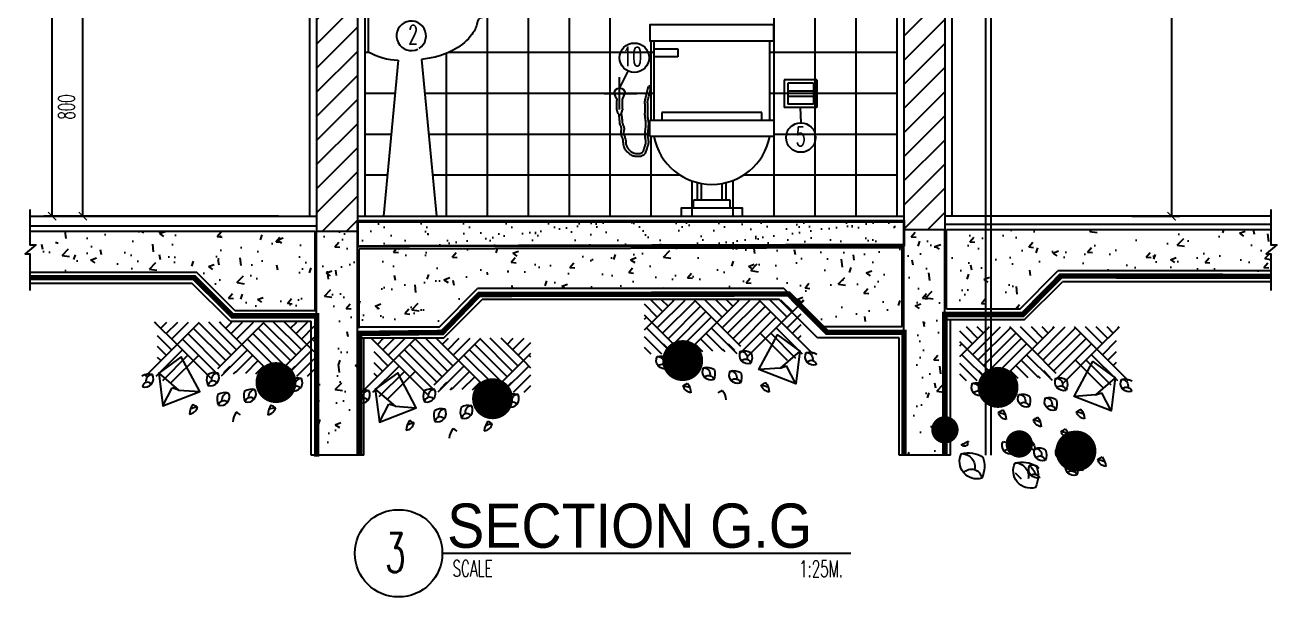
# Model space of a CAD drawing. Extents: x 417609.6 to 417638.5, y 43441 to 43460.9.
# Drawn here: x 417629.96 to 417634.543, y 43447.721 to 43449.817 of the extents above; entities that cross this region are included whole.
import ezdxf

# ---------------------------------------------------------------- set-up
doc = ezdxf.new("R2010")
doc.units = 0
doc.header["$MEASUREMENT"] = 0
doc.header["$PDMODE"] = 3
doc.header["$PDSIZE"] = 0.1
for name, pattern in [('CENTER2', [1.125, 0.75, -0.125, 0.125, -0.125]), ('CENTERX2', [4, 2.5, -0.5, 0.5, -0.5]), ('HIDDEN', [0.375, 0.25, -0.125]), ('HIDDEN2', [0.1875, 0.125, -0.0625])]:
    doc.linetypes.add(name, pattern=pattern)
doc.layers.get('0').update_dxf_attribs({"linetype": 'CONTINUOUS'})
doc.layers.get('DEFPOINTS').update_dxf_attribs({"linetype": 'CONTINUOUS'})
for name, color, linetype in [('2', 2, 'CONTINUOUS'), ('AXES', 11, 'CENTERX2'), ('AXIS', 11, 'CENTER2'), ('DIM1', 2, 'CONTINUOUS'), ('Dimout', 4, 'CONTINUOUS'), ('DW', 7, 'CONTINUOUS'), ('FIX', 3, 'CONTINUOUS'), ('gravel', 11, 'CONTINUOUS'), ('Hatch', 11, 'CONTINUOUS'), ('Plaster', 7, 'CONTINUOUS'), ('SANI', 2, 'CONTINUOUS'), ('SETTING', 3, 'CONTINUOUS'), ('Tile', 5, 'CONTINUOUS'), ('TITLE', 6, 'CONTINUOUS'), ('TXT', 2, 'CONTINUOUS'), ('TXT1', 2, 'CONTINUOUS'), ('WALL', 6, 'CONTINUOUS'), ('WallPartition', 2, 'CONTINUOUS'), ('Windows', 9, 'CONTINUOUS')]:
    doc.layers.add(name, color=color, linetype=linetype)
doc.styles.add('ROMANS', font='ROMANS.shx', dxfattribs={"width": 0.6})
doc.styles.add('TTXT', font='swisse.ttf', dxfattribs={"width": 0.6})
doc.dimstyles.new('R50', dxfattribs={"dimscale": 0, "dimtxt": 0.06, "dimasz": 0.03, "dimexe": 0.03, "dimexo": 0.03, "dimgap": 0.03, "dimtad": 1, "dimdec": 0, "dimlfac": 1000, "dimzin": 13, "dimdsep": 46, "dimtxsty": 'ROMANS', "dimblk": 'ARCHTICK', "dimcen": 0.09, "dimclrd": 4, "dimclre": 4, "dimclrt": 2, "dimadec": 0, "dimazin": 0, "dimtfac": 1, "dimtdec": 0, "dimtofl": 0, "dimtmove": 2, "dimatfit": 3, "dimldrblk": 'CLOSEDBLANK', "dimfxl": 0, "dimtolj": 1, "dimtzin": 0, "dimarcsym": 0})

# ---------------------------------------------------------------- blocks, each defined once
blk = doc.blocks.new('A$C54676CD1')
at = {"layer": 'AXIS', "linetype": 'CENTER2', "ltscale": 10}
for p, q in [((0.1153, 0.1709), (0.1153, 0.29)), ((0.1716, 0.2302), (0.0525, 0.2302))]:
    blk.add_line(p, q, dxfattribs=at)
at = {"layer": 'DIM1', "linetype": 'HIDDEN'}
for points in [[(0.1196, 0.156), (0.1183, 0.1482), (0.1175, 0.142), (0.117, 0.1369), (0.1167, 0.1328), (0.1165, 0.1294), (0.1164, 0.1262), (0.1161, 0.1231), (0.1155, 0.1198), (0.1146, 0.1167), (0.1135, 0.1137), (0.1124, 0.1111), (0.1114, 0.1087), (0.1105, 0.1066), (0.1099, 0.1048), (0.1094, 0.1033), (0.1092, 0.1022), (0.1092, 0.1011), (0.1093, 0.0997), (0.1095, 0.0979), (0.1099, 0.0957), (0.1104, 0.0932), (0.1108, 0.0902), (0.111, 0.0869), (0.1109, 0.0832), (0.1103, 0.0796), (0.1094, 0.0762), (0.1084, 0.0731), (0.1073, 0.0702), (0.1063, 0.0674), (0.1053, 0.0648), (0.1046, 0.0625), (0.104, 0.0602), (0.1036, 0.058), (0.1033, 0.0555), (0.1031, 0.0527), (0.1028, 0.0497), (0.1025, 0.0464), (0.102, 0.0428), (0.1012, 0.039), (0.1, 0.0351), (0.0983, 0.0312), (0.0963, 0.0275), (0.094, 0.0241), (0.0915, 0.0208), (0.0889, 0.0178), (0.0862, 0.0149), (0.0834, 0.0123), (0.0806, 0.01), (0.0778, 0.0079), (0.0749, 0.0061), (0.0719, 0.0045), (0.0689, 0.0032), (0.0658, 0.0022), (0.0627, 0.0014), (0.0595, 0.0008), (0.0563, 0.0004), (0.0529, 0.0001), (0.0494, 0), (0.0458, 0.0001), (0.042, 0.0004), (0.0382, 0.001), (0.0344, 0.0021), (0.0306, 0.0036), (0.0269, 0.0059), (0.0237, 0.0088), (0.0212, 0.012), (0.0194, 0.0153), (0.018, 0.0186), (0.0169, 0.0217), (0.016, 0.0246), (0.0152, 0.0273), (0.0145, 0.0298), (0.0137, 0.0322), (0.0128, 0.0347), (0.0119, 0.0374), (0.011, 0.0402), (0.0102, 0.0433), (0.0095, 0.0465), (0.0091, 0.05), (0.0089, 0.0537), (0.0092, 0.0573), (0.0097, 0.0607), (0.0103, 0.064), (0.011, 0.0671), (0.0116, 0.0702), (0.012, 0.0732), (0.0124, 0.0763), (0.0125, 0.0795), (0.0124, 0.0831), (0.012, 0.087), (0.0115, 0.0913), (0.0109, 0.0959), (0.0102, 0.1007), (0.0096, 0.1057), (0.0092, 0.1108), (0.009, 0.1161), (0.009, 0.1212), (0.0094, 0.1262), (0.0099, 0.1309), (0.0105, 0.1354), (0.0111, 0.1396), (0.0117, 0.1435), (0.0122, 0.1471), (0.0125, 0.1503), (0.0126, 0.1533), (0.0126, 0.1563), (0.0125, 0.1592), (0.0123, 0.1622), (0.012, 0.1652), (0.0118, 0.1684), (0.0116, 0.1717), (0.0115, 0.1752), (0.0116, 0.1787), (0.0118, 0.1822), (0.012, 0.1855), (0.0123, 0.1887), (0.0126, 0.1917), (0.0127, 0.1946), (0.0128, 0.1973), (0.0128, 0.1998), (0.0125, 0.2023), (0.0121, 0.2051), (0.0113, 0.2089), (0.0101, 0.214), (0.0085, 0.2207), (0.0062, 0.2293), (0.0034, 0.2403), (0, 0.254)], [(0.1097, 0.1576), (0.1084, 0.1496), (0.1076, 0.1431), (0.107, 0.1378), (0.1067, 0.1334), (0.1066, 0.1299), (0.1064, 0.127), (0.1062, 0.1244), (0.1057, 0.1221), (0.1051, 0.1197), (0.1042, 0.1174), (0.1032, 0.115), (0.1022, 0.1127), (0.1012, 0.1103), (0.1004, 0.1079), (0.0997, 0.1056), (0.0993, 0.1032), (0.0992, 0.1009), (0.0993, 0.0986), (0.0997, 0.0963), (0.1001, 0.0939), (0.1005, 0.0916), (0.1009, 0.0892), (0.101, 0.0867), (0.1009, 0.0842), (0.1005, 0.0817), (0.0998, 0.0791), (0.099, 0.0764), (0.098, 0.0737), (0.0969, 0.0709), (0.0959, 0.0681), (0.095, 0.0653), (0.0942, 0.0624), (0.0937, 0.0595), (0.0933, 0.0565), (0.0931, 0.0535), (0.0929, 0.0506), (0.0926, 0.0476), (0.0922, 0.0446), (0.0915, 0.0416), (0.0906, 0.0386), (0.0893, 0.0356), (0.0877, 0.0327), (0.0858, 0.0298), (0.0837, 0.0271), (0.0815, 0.0245), (0.0792, 0.0221), (0.0768, 0.0198), (0.0745, 0.0179), (0.0722, 0.0162), (0.0699, 0.0148), (0.0676, 0.0136), (0.0653, 0.0126), (0.063, 0.0118), (0.0605, 0.0112), (0.0579, 0.0107), (0.0552, 0.0103), (0.0523, 0.0101), (0.0493, 0.01), (0.0463, 0.0101), (0.0433, 0.0103), (0.0404, 0.0108), (0.0376, 0.0116), (0.0351, 0.0126), (0.0329, 0.0139), (0.0311, 0.0156), (0.0296, 0.0176), (0.0283, 0.0198), (0.0273, 0.0222), (0.0264, 0.0248), (0.0256, 0.0274), (0.0248, 0.0301), (0.024, 0.0328), (0.0232, 0.0354), (0.0223, 0.038), (0.0214, 0.0405), (0.0206, 0.043), (0.0199, 0.0456), (0.0194, 0.0482), (0.019, 0.0508), (0.019, 0.0535), (0.0192, 0.0562), (0.0196, 0.0591), (0.0201, 0.062), (0.0208, 0.0652), (0.0214, 0.0685), (0.022, 0.0719), (0.0223, 0.0756), (0.0225, 0.0795), (0.0223, 0.0837), (0.022, 0.088), (0.0214, 0.0926), (0.0208, 0.0972), (0.0201, 0.102), (0.0196, 0.1067), (0.0192, 0.1115), (0.019, 0.1162), (0.019, 0.1208), (0.0193, 0.1253), (0.0198, 0.1297), (0.0204, 0.134), (0.021, 0.1381), (0.0216, 0.1421), (0.0221, 0.146), (0.0225, 0.1497), (0.0226, 0.1532), (0.0226, 0.1565), (0.0225, 0.1598), (0.0222, 0.1629), (0.022, 0.166), (0.0217, 0.1691), (0.0216, 0.1721), (0.0215, 0.1752), (0.0216, 0.1783), (0.0217, 0.1815), (0.022, 0.1846), (0.0223, 0.1878), (0.0225, 0.191), (0.0227, 0.1942), (0.0228, 0.1973), (0.0227, 0.2004), (0.0225, 0.2035), (0.0219, 0.2069), (0.0211, 0.2111), (0.0199, 0.2163), (0.0182, 0.2231), (0.0159, 0.2318), (0.0131, 0.2428), (0.0097, 0.2564)]]:
    blk.add_lwpolyline(points, dxfattribs=at)
at = {"layer": 'DIM1'}
blk.add_circle((0.0046, 0.2544), 0.00364, dxfattribs=at)
at = {"layer": 'SETTING'}
for p, q in [((0.1037, 0.2112), (0.0958, 0.229)), ((0.1053, 0.1733), (0.1053, 0.2039)), ((0.1253, 0.1733), (0.1253, 0.2039)), ((0.1268, 0.2112), (0.1347, 0.229)), ((0.1067, 0.1648), (0.1058, 0.1685)), ((0.1089, 0.1585), (0.1067, 0.1648)), ((0.1144, 0.1503), (0.1089, 0.1585)), ((0.1147, 0.1503), (0.1205, 0.1567)), ((0.1223, 0.1606), (0.1235, 0.1639)), ((0.124, 0.1658), (0.1247, 0.1685))]:
    blk.add_line(p, q, dxfattribs=at)
for centre, radius, start, end in [((0.1153, 0.2302), 0.02, 4.7712, 175.2288), ((0.1013, 0.2314), 0.006, 175.2288, 203.9684), ((0.1292, 0.2314), 0.006, 336.0316, 4.7712), ((0.0873, 0.2039), 0.018, 0, 23.9684), ((0.0973, 0.206), 0.008, 0, 23.9684), ((0.1433, 0.2039), 0.018, 156.0316, 180), ((0.1333, 0.206), 0.008, 156.0316, 180), ((0.1253, 0.1733), 0.02, 180, 193.7048), ((0.1034, 0.1672), 0.02, 328.3138, 340.7517), ((0.1046, 0.1705), 0.02, 340.7517, 346.2952), ((0.1053, 0.1733), 0.02, 346.2952, 0)]:
    blk.add_arc(centre, radius, start, end, dxfattribs=at)
blk = doc.blocks.new('Fix')
at = {"layer": 'FIX'}
for p, q in [((-0.2122, 0.6428), (-0.2122, 0.3506)), ((0.2122, 0.3506), (0.2122, 0.6428)), ((-0.2122, 0.6136), (-0.1246, 0.6136)), ((-0.1246, 0.6136), (-0.1246, 0.5843)), ((-0.1246, 0.5843), (-0.2122, 0.5843)), ((-0.183, 0.3798), (-0.183, 0.3506)), ((0.183, 0.3798), (-0.183, 0.3798)), ((0.183, 0.3506), (0.183, 0.3798)), ((-0.2268, 0.2922), (-0.2268, 0.3506)), ((0.2268, 0.3506), (-0.2268, 0.3506)), ((0.2268, 0.3506), (0.2268, 0.2922)), ((0.2268, 0.2922), (-0.2268, 0.2922)), ((-0.052, 0.0584), (-0.052, 0.1232)), ((-0.0382, 0.0584), (-0.0382, 0.1203)), ((0.0382, 0.0584), (0.0382, 0.1203)), ((0.052, 0.0584), (0.052, 0.1232)), ((0.0674, 0.0584), (-0.0674, 0.0584)), ((-0.0674, 0.0292), (-0.0674, 0.0584)), ((0.0674, 0.0292), (0.0674, 0.0584))]:
    blk.add_line(p, q, dxfattribs=at)
for points in [[(0.2268, 0.6428), (0.2268, 0.7012), (-0.2268, 0.7012), (-0.2268, 0.6428)], [(0.1117, 0), (0.1117, 0.0292), (-0.1117, 0.0292), (-0.1117, 0)]]:
    blk.add_lwpolyline(points, close=True, dxfattribs=at)
blk.add_arc((0, 0.333), 0.2161, 190.8887, 349.1113, dxfattribs=at)
blk = doc.blocks.new('A$C24F356C9')
at = {"layer": 'SANI'}
for p, q in [((0, 0.1021), (0.12, 0.1021)), ((0, 0.1021), (0, 0)), ((0.12, 0.1021), (0.12, 0)), ((0.0128, 0.0893), (0.1072, 0.0893)), ((0.0128, 0.0893), (0.0128, 0.0128)), ((0.0128, 0.0606), (0.1072, 0.0606)), ((0.1072, 0.0893), (0.1072, 0.0128)), ((0, 0), (0.12, 0)), ((0.0128, 0.0414), (0.1072, 0.0414)), ((0.0128, 0.0128), (0.1072, 0.0128))]:
    blk.add_line(p, q, dxfattribs=at)
blk = doc.blocks.new('A$C22107CF4')
for p, q in [((0.1286, 0.2837), (0.0467, 0.3655)), ((0.0494, 0.3629), (0.052, 0.3655)), ((0.0692, 0.3431), (0.0916, 0.3655)), ((0.089, 0.3233), (0.1312, 0.3655)), ((0.1088, 0.3035), (0.1708, 0.3655)), ((0.1286, 0.2837), (0.2104, 0.3655)), ((0.287, 0.2045), (0.1682, 0.3233)), ((0.3068, 0.2243), (0.188, 0.3431)), ((0.3266, 0.2441), (0.2078, 0.3629)), ((0.3464, 0.2639), (0.2447, 0.3655)), ((0.3662, 0.2837), (0.2843, 0.3655)), ((0.287, 0.3629), (0.2896, 0.3655)), ((0.3068, 0.3431), (0.3292, 0.3655)), ((0.3266, 0.3233), (0.3688, 0.3655)), ((0.3464, 0.3035), (0.4084, 0.3655)), ((0.3662, 0.2837), (0.448, 0.3655)), ((0.5246, 0.2045), (0.4058, 0.3233)), ((0.5444, 0.2243), (0.4256, 0.3431)), ((0.5642, 0.2441), (0.4454, 0.3629)), ((0.584, 0.2639), (0.4823, 0.3655)), ((0.6038, 0.2837), (0.5219, 0.3655)), ((0.5246, 0.3629), (0.5272, 0.3655)), ((0.5444, 0.3431), (0.5668, 0.3655)), ((0.5642, 0.3233), (0.6064, 0.3655)), ((0.584, 0.3035), (0.6308, 0.3504)), ((0.0126, 0.1677), (0.1286, 0.2837)), ((0.1088, 0.2639), (0.0574, 0.3153)), ((0.089, 0.2441), (0.0574, 0.2757)), ((0.2522, 0.1601), (0.1286, 0.2837)), ((0.2844, 0.1675), (0.1484, 0.3035)), ((0.2775, 0.195), (0.3662, 0.2837)), ((0.4822, 0.1677), (0.3662, 0.2837)), ((0.5048, 0.1847), (0.386, 0.3035)), ((0.4877, 0.1677), (0.6038, 0.2837)), ((0.6038, 0.2837), (0.6308, 0.3108)), ((0.6308, 0.2566), (0.6038, 0.2837)), ((0.6308, 0.2962), (0.6236, 0.3035)), ((0.0522, 0.1677), (0.1484, 0.2639)), ((0.0692, 0.2243), (0.0574, 0.2361)), ((0.0761, 0.152), (0.1682, 0.2441)), ((0.1077, 0.144), (0.2078, 0.2441)), ((0.2911, 0.169), (0.386, 0.2639)), ((0.3425, 0.1808), (0.4058, 0.2441)), ((0.5273, 0.1677), (0.6236, 0.2639)), ((0.5669, 0.1677), (0.6308, 0.2316)), ((0.2998, 0.1806), (0.3237, 0.2045)), ((0.335, 0.1762), (0.3435, 0.1847)), ((0.3799, 0.1786), (0.4256, 0.2243)), ((0.4173, 0.1764), (0.4454, 0.2045)), ((0.4547, 0.1742), (0.4652, 0.1847)), ((0.4927, 0.1359), (0.5613, 0.2045)), ((0.6065, 0.1677), (0.6308, 0.192))]:
    blk.add_line(p, q)
for points in [[(0.0766, 0.0585), (0.2116, 0.111), (0.1441, 0.2385), (0.0616, 0.1785), (0.0766, 0.0585), (0.1112, 0.1244)], [(0.1343, 0.1163), (0.2116, 0.111), (0.1441, 0.2385), (0.0616, 0.1785), (0.1343, 0.1163), (0.1112, 0.1244)]]:
    blk.add_lwpolyline(points)
for centre, radius, start, end in [((0.0263, 0.124), 0.0509, 76.0322, 121.1405), ((0.0105, 0.1589), 0.0317, 253.7091, 27.4015), ((0.0207, 0.1257), 0.0193, 42.46, 171.8043), ((0.0385, 0.1494), 0.024, 89.5708, 192.7334), ((0.2876, 0.1547), 0.0506, 159.5756, 205.1522), ((0.2666, 0.1288), 0.0509, 76.0322, 121.1405), ((0.2507, 0.1636), 0.0317, 253.7091, 27.4015), ((0.261, 0.1305), 0.0193, 42.46, 171.8043), ((0.2787, 0.1542), 0.024, 89.5708, 192.7334), ((0.5929, 0.1359), 0.0506, 159.5756, 205.1522), ((0.5718, 0.1099), 0.0509, 76.0322, 121.1405), ((0.556, 0.1448), 0.0317, 253.7091, 27.4015), ((0.5839, 0.1354), 0.024, 89.5708, 192.7334), ((0.3258, 0.0823), 0.0506, 159.5756, 205.1522), ((0.3047, 0.0563), 0.0509, 76.0322, 121.1405), ((0.2889, 0.0912), 0.0317, 253.7091, 27.4015), ((0.3168, 0.0818), 0.024, 89.5708, 192.7334), ((0.4233, 0.0945), 0.0506, 159.5756, 205.1522), ((0.4022, 0.0685), 0.0509, 76.0322, 121.1405), ((0.3864, 0.1034), 0.0317, 253.7091, 27.4015), ((0.4143, 0.0939), 0.024, 89.5708, 192.7334), ((0.5662, 0.1116), 0.0193, 42.46, 171.8043), ((0.2409, 0.024), 0.0669, 143.5113, 175.9191), ((0.1707, 0.0622), 0.0336, 275.8828, 346.643), ((0.1707, 0.0622), 0.0336, 275.8828, 346.643), ((0.2198, -0.0514), 0.1071, 98.8765, 112.9463), ((-0.5126, -1.1654), 1.4144, 59.5906, 60.3518), ((0.2991, 0.058), 0.0193, 42.46, 171.8043), ((0.3966, 0.0702), 0.0193, 42.46, 171.8043), ((0.5272, 0.0216), 0.0669, 143.5113, 175.9191), ((0.457, 0.0598), 0.0336, 275.8828, 346.643), ((0.457, 0.0598), 0.0336, 275.8828, 346.643), ((0.5062, -0.0538), 0.1071, 98.8765, 112.9463), ((-0.2263, -1.1678), 1.4144, 59.5906, 60.3518), ((0.3991, -0.0048), 0.0669, 143.5113, 175.9191), ((-0.3544, -1.1942), 1.4144, 59.5906, 60.3518)]:
    blk.add_arc(centre, radius, start, end)
at = {"layer": 'Hatch', "const_width": 0.075}
blk.add_lwpolyline([(0.4534, 0.144, 1), (0.5284, 0.144, 1)], format="xyb", close=True, dxfattribs=at)
blk = doc.blocks.new('A$C53BB0ABE')
for p, q in [((0.1286, 0.5089), (0.0467, 0.5908)), ((0.0494, 0.5881), (0.052, 0.5908)), ((0.0692, 0.5683), (0.0916, 0.5908)), ((0.089, 0.5485), (0.1312, 0.5908)), ((0.1088, 0.5287), (0.1708, 0.5908)), ((0.1286, 0.5089), (0.2104, 0.5908)), ((0.3068, 0.4495), (0.188, 0.5683)), ((0.3266, 0.4693), (0.2078, 0.5881)), ((0.3464, 0.4891), (0.2447, 0.5908)), ((0.3662, 0.5089), (0.2843, 0.5908)), ((0.287, 0.5881), (0.2896, 0.5908)), ((0.3068, 0.5683), (0.3292, 0.5908)), ((0.3266, 0.5485), (0.3688, 0.5908)), ((0.3464, 0.5287), (0.4084, 0.5908)), ((0.3662, 0.5089), (0.448, 0.5908)), ((0.5444, 0.4495), (0.4256, 0.5683)), ((0.5642, 0.4693), (0.4454, 0.5881)), ((0.584, 0.4891), (0.4823, 0.5908)), ((0.6038, 0.5089), (0.5219, 0.5908)), ((0.5246, 0.5881), (0.5272, 0.5908)), ((0.5444, 0.5683), (0.5668, 0.5908)), ((0.5642, 0.5485), (0.6064, 0.5908)), ((0.584, 0.5287), (0.6308, 0.5756)), ((0.0126, 0.3929), (0.1286, 0.5089)), ((0.1088, 0.4891), (0.0574, 0.5405)), ((0.2522, 0.3853), (0.1286, 0.5089)), ((0.2844, 0.3927), (0.1484, 0.5287)), ((0.287, 0.4297), (0.1682, 0.5485)), ((0.2775, 0.4202), (0.3662, 0.5089)), ((0.4822, 0.3929), (0.3662, 0.5089)), ((0.5048, 0.4099), (0.386, 0.5287)), ((0.5246, 0.4297), (0.4058, 0.5485)), ((0.4877, 0.3929), (0.6038, 0.5089)), ((0.6038, 0.5089), (0.6308, 0.536)), ((0.6308, 0.4819), (0.6038, 0.5089)), ((0.6308, 0.5215), (0.6236, 0.5287)), ((0.0522, 0.3929), (0.1484, 0.4891)), ((0.089, 0.4693), (0.0574, 0.5009)), ((0.0692, 0.4495), (0.0574, 0.4613)), ((0.0761, 0.3773), (0.1682, 0.4693)), ((0.1077, 0.3692), (0.2078, 0.4693)), ((0.2911, 0.3942), (0.386, 0.4891)), ((0.3425, 0.406), (0.4058, 0.4693)), ((0.5273, 0.3929), (0.6236, 0.4891)), ((0.2998, 0.4059), (0.3237, 0.4297)), ((0.3799, 0.4038), (0.4256, 0.4495)), ((0.4173, 0.4017), (0.4454, 0.4297)), ((0.4927, 0.3612), (0.5613, 0.4297)), ((0.5669, 0.3929), (0.6308, 0.4568)), ((0.6065, 0.3929), (0.6308, 0.4172)), ((0.335, 0.4014), (0.3435, 0.4099)), ((0.4547, 0.3995), (0.4652, 0.4099)), ((0.6038, 0.1716), (0.5993, 0.1716)), ((0.5993, 0.1716), (0.5993, 0.17)), ((0.5993, 0.17), (0.6008, 0.17)), ((0.6008, 0.17), (0.6008, 0.1685)), ((0.6023, 0.1655), (0.6023, 0.1579)), ((0.6023, 0.1579), (0.6054, 0.1564)), ((0.6054, 0.17), (0.6038, 0.1716)), ((0.6069, 0.1685), (0.6054, 0.17)), ((0.6054, 0.1564), (0.6069, 0.1549)), ((0.6084, 0.167), (0.6069, 0.1685)), ((0.6069, 0.1549), (0.6084, 0.1534)), ((0.6099, 0.167), (0.6084, 0.167)), ((0.6084, 0.1534), (0.6175, 0.1534)), ((0.6114, 0.1655), (0.6099, 0.167)), ((0.6129, 0.164), (0.6114, 0.1655)), ((0.616, 0.164), (0.6129, 0.164)), ((0.6175, 0.1625), (0.616, 0.164)), ((0.6205, 0.1625), (0.6175, 0.1625)), ((0.6175, 0.1534), (0.619, 0.1549)), ((0.619, 0.1549), (0.622, 0.1549)), ((0.6205, 0.1609), (0.6205, 0.1625)), ((0.6236, 0.1609), (0.6205, 0.1609)), ((0.622, 0.1564), (0.6236, 0.1579)), ((0.622, 0.1549), (0.622, 0.1564)), ((0.6236, 0.1579), (0.6236, 0.1609)), ((0.1652, 0.1106), (0.1667, 0.1091)), ((0.1667, 0.1091), (0.1758, 0.1091)), ((0.1758, 0.1091), (0.1773, 0.1106)), ((0.1773, 0.1106), (0.1804, 0.1106)), ((0.4049, 0.033), (0.4273, 0.0554))]:
    blk.add_line(p, q)
for points in [[(0.0766, 0.2837), (0.2116, 0.3362), (0.1441, 0.4638), (0.0616, 0.4038), (0.0766, 0.2837), (0.1112, 0.3497)], [(0.1343, 0.3416), (0.2116, 0.3362), (0.1441, 0.4638), (0.0616, 0.4038), (0.1343, 0.3416), (0.1112, 0.3497)]]:
    blk.add_lwpolyline(points)
for centre, radius, start, end in [((0.0263, 0.3493), 0.0509, 76.0322, 121.1405), ((0.0105, 0.3841), 0.0317, 253.7091, 27.4015), ((0.0207, 0.3509), 0.0193, 42.46, 171.8043), ((0.0385, 0.3747), 0.024, 89.5708, 192.7334), ((0.2876, 0.38), 0.0506, 159.5756, 205.1522), ((0.2666, 0.354), 0.0509, 76.0322, 121.1405), ((0.2507, 0.3889), 0.0317, 253.7091, 27.4015), ((0.261, 0.3557), 0.0193, 42.46, 171.8043), ((0.2787, 0.3794), 0.024, 89.5708, 192.7334), ((0.5929, 0.3611), 0.0506, 159.5756, 205.1522), ((0.5718, 0.3352), 0.0509, 76.0322, 121.1405), ((0.556, 0.37), 0.0317, 253.7091, 27.4015), ((0.5839, 0.3606), 0.024, 89.5708, 192.7334), ((0.3258, 0.3075), 0.0506, 159.5756, 205.1522), ((0.3047, 0.2816), 0.0509, 76.0322, 121.1405), ((0.2889, 0.3164), 0.0317, 253.7091, 27.4015), ((0.3168, 0.307), 0.024, 89.5708, 192.7334), ((0.4233, 0.3197), 0.0506, 159.5756, 205.1522), ((0.4022, 0.2938), 0.0509, 76.0322, 121.1405), ((0.3864, 0.3286), 0.0317, 253.7091, 27.4015), ((0.4143, 0.3192), 0.024, 89.5708, 192.7334), ((0.5662, 0.3369), 0.0193, 42.46, 171.8043), ((0.2409, 0.2493), 0.0669, 143.5113, 175.9191), ((0.1707, 0.2874), 0.0336, 275.8828, 346.643), ((0.1707, 0.2874), 0.0336, 275.8828, 346.643), ((0.2198, 0.1738), 0.1071, 98.8765, 112.9463), ((-0.5126, -0.9402), 1.4144, 59.5906, 60.3518), ((0.2991, 0.2833), 0.0193, 42.46, 171.8043), ((0.3966, 0.2954), 0.0193, 42.46, 171.8043), ((0.5272, 0.2468), 0.0669, 143.5113, 175.9191), ((0.457, 0.285), 0.0336, 275.8828, 346.643), ((0.457, 0.285), 0.0336, 275.8828, 346.643), ((0.5062, 0.1714), 0.1071, 98.8765, 112.9463), ((-0.2263, -0.9426), 1.4144, 59.5906, 60.3518), ((0.3991, 0.2205), 0.0669, 143.5113, 175.9191), ((0.3289, 0.2586), 0.0336, 275.8828, 346.643), ((0.3289, 0.2586), 0.0336, 275.8828, 346.643), ((0.3781, 0.145), 0.1071, 98.8765, 112.9463), ((-0.3544, -0.969), 1.4144, 59.5906, 60.3518), ((0.2342, 0.1849), 0.0506, 159.5756, 205.1522), ((0.1973, 0.1938), 0.0317, 253.7091, 27.4015), ((0.2974, 0.1777), 0.0669, 143.5113, 175.9191), ((0.2272, 0.2159), 0.0336, 275.8828, 346.643), ((0.2272, 0.2159), 0.0336, 275.8828, 346.643), ((0.2764, 0.1023), 0.1071, 98.8765, 112.9463), ((-0.4561, -1.0117), 1.4144, 59.5906, 60.3518), ((0.2076, 0.1607), 0.0193, 42.46, 171.8043), ((0.2643, 0.1135), 0.0339, 70.0639, 139.3275), ((0.2477, 0.1308), 0.0317, 253.7091, 27.4015), ((0.2757, 0.1214), 0.024, 89.5708, 192.7334), ((0.364, 0.1228), 0.0506, 159.5756, 205.1522), ((0.343, 0.0969), 0.0509, 76.0322, 121.1405), ((0.3271, 0.1317), 0.0317, 253.7091, 27.4015), ((0.3551, 0.1223), 0.024, 89.5708, 192.7334), ((0.4217, 0.1339), 0.0669, 143.5113, 175.9191), ((0.3515, 0.172), 0.0336, 275.8828, 346.643), ((0.3515, 0.172), 0.0336, 275.8828, 346.643), ((0.4007, 0.0584), 0.1071, 98.8765, 112.9463), ((-0.3318, -1.0556), 1.4144, 59.5906, 60.3518), ((0.4809, 0.1473), 0.0506, 159.5756, 205.1522), ((0.444, 0.1562), 0.0317, 253.7091, 27.4015), ((0.4542, 0.123), 0.0193, 42.46, 171.8043), ((0.4719, 0.1468), 0.024, 89.5708, 192.7334), ((0.1633, 0.075), 0.0669, 143.5113, 175.9191), ((0.0931, 0.1132), 0.0336, 275.8828, 346.643), ((0.0931, 0.1132), 0.0336, 275.8828, 346.643), ((0.1423, -0.0004), 0.1071, 98.8765, 112.9463), ((-0.5902, -1.1144), 1.4144, 59.5906, 60.3518), ((0.247, 0.0605), 0.0669, 143.5113, 175.9191), ((-0.5065, -1.1289), 1.4144, 59.5906, 60.3518), ((0.2277, 0.0426), 0.0509, 76.0322, 121.1405), ((0.2119, 0.0775), 0.0317, 253.7091, 27.4015), ((0.2398, 0.0681), 0.024, 89.5708, 192.7334), ((0.2641, 0.1182), 0.0309, 145.6775, 215.1297), ((0.258, 0.0977), 0.0193, 42.46, 171.8043), ((0.3374, 0.0986), 0.0193, 42.46, 171.8043), ((0.4033, -0.0063), 0.1018, 76.0322, 121.1405), ((0.3716, 0.0634), 0.0634, 253.7091, 27.4015), ((0.4275, 0.0445), 0.048, 89.5708, 192.7334), ((0.6418, 0.0795), 0.1012, 159.5756, 205.1522), ((0.5997, 0.0276), 0.1018, 76.0322, 121.1405), ((0.568, 0.0973), 0.0634, 253.7091, 27.4015), ((0.6239, 0.0785), 0.048, 89.5708, 192.7334), ((0.1768, 0.0987), 0.0336, 275.8828, 346.643), ((0.1768, 0.0987), 0.0336, 275.8828, 346.643), ((0.2259, -0.0149), 0.1071, 98.8765, 112.9463), ((0.2488, 0.0686), 0.0506, 159.5756, 205.1522), ((0.2221, 0.0443), 0.0193, 42.46, 171.8043), ((0.347, 0.0689), 0.0317, 253.7091, 27.4015), ((0.3603, 0.0256), 0.0257, 64.3681, 149.8962), ((0.3641, 0.0592), 0.0267, 65.5992, 147.4022), ((0.4454, 0.0455), 0.1012, 159.5756, 205.1522), ((0.5126, -0.0328), 0.1801, 139.7514, 152.5428), ((0.5884, 0.031), 0.0386, 42.46, 171.8043)]:
    blk.add_arc(centre, radius, start, end)
at = {"layer": 'Hatch'}
for points, const_width in [([(0.4534, 0.3692, 1), (0.5284, 0.3692, 1)], 0.075), ([(0.6603, 0.2138, 1), (0.7103, 0.2138, 1)], 0.05), ([(0.1682, 0.136, 1), (0.2432, 0.136, 1)], 0.075), ([(0.3881, 0.162, 1), (0.4381, 0.162, 1)], 0.05)]:
    blk.add_lwpolyline(points, format="xyb", close=True, dxfattribs=dict(at, const_width=const_width))
blk = doc.blocks.new('_ARCHTICK')
at = {"color": 0, "linetype": 'ByBlock', "const_width": 0.15}
blk.add_lwpolyline([(-0.5, -0.5), (0.5, 0.5)], dxfattribs=at)
blk = doc.blocks.new('*D149')
at = {"layer": 'DEFPOINTS', "color": 0}
for p in [(417630.1715, 43449.9161), (417630.7435, 43449.9161), (417630.9173, 43449.1158)]:
    blk.add_point(p, dxfattribs=at)
at = {"layer": 'Dimout', "color": 4, "lineweight": -2}
for p, q in [((417630.7135, 43449.9161), (417630.1415, 43449.9161)), ((417630.1715, 43449.1158), (417630.1715, 43449.9161)), ((417630.8873, 43449.1158), (417630.1415, 43449.1158))]:
    blk.add_line(p, q, dxfattribs=at)
at = {"layer": 'Dimout', "color": 4, "lineweight": -2, "xscale": 0.03, "yscale": 0.03, "zscale": 0.03}
for p, rotation in [((417630.1715, 43449.9161), 90), ((417630.1715, 43449.1158), 270)]:
    blk.add_blockref('_ARCHTICK', p, dxfattribs=dict(at, rotation=rotation))
at = {"layer": 'Dimout', "color": 2, "insert": (417630.1115, 43449.516), "char_height": 0.06, "attachment_point": 5, "rotation": 90, "style": 'ROMANS'}
blk.add_mtext('\\A1;800', dxfattribs=at)
blk = doc.blocks.new('_ClosedBlank')
at = {"color": 0, "linetype": 'ByBlock', "lineweight": -2}
for p, q in [((-1, 0.17), (0, 0)), ((-1, 0.17), (-1, -0.17)), ((0, 0), (-1, -0.17))]:
    blk.add_line(p, q, dxfattribs=at)
blk = doc.blocks.new('*D153')
at = {"layer": 'DEFPOINTS', "color": 0}
for p in [(417630.0591, 43451.8158), (417630.7135, 43451.8158), (417630.7135, 43449.1158)]:
    blk.add_point(p, dxfattribs=at)
at = {"layer": 'Dimout', "color": 4, "lineweight": -2}
for p, q in [((417630.6835, 43451.8158), (417630.0291, 43451.8158)), ((417630.0591, 43449.1158), (417630.0591, 43451.8158)), ((417630.6835, 43449.1158), (417630.0291, 43449.1158))]:
    blk.add_line(p, q, dxfattribs=at)
at = {"layer": 'Dimout', "color": 4, "lineweight": -2, "xscale": 0.03, "yscale": 0.03, "zscale": 0.03}
for p, rotation in [((417630.0591, 43451.8158), 90), ((417630.0591, 43449.1158), 270)]:
    blk.add_blockref('_ARCHTICK', p, dxfattribs=dict(at, rotation=rotation))
at = {"layer": 'Dimout', "color": 2, "insert": (417629.9991, 43450.4658), "char_height": 0.06, "attachment_point": 5, "rotation": 90, "style": 'ROMANS'}
blk.add_mtext('\\A1;2700', dxfattribs=at)
blk = doc.blocks.new('*D192')
at = {"layer": 'DEFPOINTS', "color": 0}
for p in [(417633.3532, 43451.8158), (417633.9822, 43449.1158), (417634.1572, 43449.1158)]:
    blk.add_point(p, dxfattribs=at)
at = {"layer": 'Dimout', "color": 4, "lineweight": -2}
for p, q in [((417633.3832, 43451.8158), (417634.1872, 43451.8158)), ((417634.1572, 43451.8158), (417634.1572, 43449.1158)), ((417634.0122, 43449.1158), (417634.1872, 43449.1158))]:
    blk.add_line(p, q, dxfattribs=at)
at = {"layer": 'Dimout', "color": 4, "lineweight": -2, "xscale": 0.03, "yscale": 0.03, "zscale": 0.03}
for p, rotation in [((417634.1572, 43451.8158), 90), ((417634.1572, 43449.1158), 270)]:
    blk.add_blockref('_ARCHTICK', p, dxfattribs=dict(at, rotation=rotation))
at = {"layer": 'Dimout', "color": 2, "insert": (417634.0972, 43450.4658), "char_height": 0.06, "attachment_point": 5, "rotation": 90, "style": 'ROMANS'}
blk.add_mtext('\\A1;2700', dxfattribs=at)

msp = doc.modelspace()

# ---------------------------------------------------------------- hatches: boundary and pattern name
at = {"layer": 'Hatch'}
h = msp.add_hatch(dxfattribs=at)
h.set_pattern_fill('ANSI31', color=256, scale=0.5, style=0)
h.set_pattern_definition([(45, (-126.87622, -61.72799), (-0.044194173824, 0.044194173824), [])])
h.paths.add_polyline_path([(417633.3272, 43452.1158), (417633.2918, 43452.1158), (417633.2918, 43452.153), (417633.1888, 43452.0802), (417633.1888, 43452.1158), (417633.1772, 43452.1158), (417633.1772, 43449.0958), (417633.1773, 43449.0958), (417633.1773, 43449.0658), (417633.3272, 43449.0658)])
h.paths.add_polyline_path([(417631.1772, 43452.1158), (417631.1364, 43452.1158), (417631.1364, 43452.153), (417631.0334, 43452.0802), (417631.0334, 43452.1158), (417631.0272, 43452.1158), (417631.0272, 43449.0608), (417631.1772, 43449.0608), (417631.1772, 43449.0958)])
at = {"layer": 'Windows'}
h = msp.add_hatch(dxfattribs=at)
h.set_pattern_fill('AR-SAND', color=256, scale=0.05, style=0)
h.set_pattern_definition([(37.5, (-126.87622, -61.72799), (-0.003149667905, 0.09634118845), [0, -0.076, 0, -0.085, 0, -0.08125]), (7.5, (-126.87622, -61.72799), (0.088488835263, 0.14110730326), [0, -0.041, 0, -0.0685, 0, -0.02625]), (327.5, (-126.93772, -61.72799), (0.155707093088, 0.000282952677), [0, -0.025, 0, -0.09, 0, -0.1175]), (317.5, (-126.93772, -61.72799), (0.15030633023, 0.043883778247), [0, -0.0125, 0, -0.059, 0, -0.0675])])
h.paths.add_polyline_path([(417633.1773, 43449.0958), (417631.1772, 43449.0958), (417631.1772, 43449.0058), (417633.1773, 43449.0058)])
h = msp.add_hatch(dxfattribs=at)
h.set_pattern_fill('AR-CONC', color=256, scale=0.03, style=0)
h.set_pattern_definition([(50, (-126.87622, -61.72799), (0.21517805478, -0.018825640495), [0.0225, -0.2475]), (355, (-126.87622, -61.72799), (-0.04162540008, 0.22565764011), [0.018, -0.198]), (100.4514, (-126.85829, -61.72956), (0.17355281451, 0.20683186262), [0.019122057, -0.2103426336]), (46.1842, (-126.87622, -61.668), (0.32017231459, -0.0496557043), [0.03375, -0.37125]), (96.6356, (-126.84954, -61.67213), (0.28039881166, 0.29223536127), [0.0286830864, -0.3155139]), (351.1842, (-126.87622, -61.668), (0.28039858354, 0.29223558028), [0.027, -0.297]), (21, (-126.84622, -61.68299), (0.179072115636, -0.1207856672), [0.0225, -0.2475]), (326, (-126.84622, -61.68299), (0.07299459958, 0.21754501351), [0.018, -0.198]), (71.4514, (-126.8313, -61.69305), (0.25206678857, 0.09675914901), [0.019122057, -0.2103426336]), (37.5, (-126.87622, -61.72799), (0.003647956595, 0.09986815615), [0, -0.1956, 0, -0.201, 0, -0.19875]), (7.5, (-126.87622, -61.72799), (0.078920861233, 0.118323513565), [0, -0.1146, 0, -0.1911, 0, -0.07575]), (327.5, (-126.94312, -61.72799), (0.160146730852, -0.00676646152), [0, -0.075, 0, -0.234, 0, -0.3105]), (317.5, (-126.97312, -61.72799), (0.174955850803, 0.0300314947), [0, -0.0975, 0, -0.1554, 0, -0.2205])])
h.paths.add_polyline_path([(417634.5204, 43448.9786), (417634.5038, 43448.9786), (417634.5429, 43449.011), (417634.5204, 43449.011), (417634.5204, 43449.0658), (417633.4972, 43449.0658), (417633.4972, 43448.7758), (417633.6012, 43448.7758), (417633.7412, 43448.9158), (417634.5204, 43448.9158)])
h.paths.add_polyline_path([(417633.4972, 43449.0658), (417633.4772, 43449.0658), (417633.4772, 43448.7758), (417633.4972, 43448.7758)])
h.paths.add_polyline_path([(417633.4772, 43449.0658), (417633.3336, 43449.0658), (417633.3336, 43448.7758), (417633.4772, 43448.7758)])
h.paths.add_polyline_path([(417633.3272, 43449.0658), (417633.1773, 43449.0658), (417633.1773, 43449.0058), (417633.1772, 43449.0058), (417633.1772, 43448.7108), (417633.1772, 43448.2401), (417633.3272, 43448.2401), (417633.3272, 43448.3082, -0.412817), (417633.3023, 43448.3332, -0.412817), (417633.3272, 43448.3582)])
h.paths.add_polyline_path([(417633.1708, 43449.0008), (417631.1828, 43448.9958), (417631.1828, 43448.7108), (417631.4765, 43448.7108), (417631.6165, 43448.8508), (417632.7372, 43448.8508), (417632.8772, 43448.7108), (417633.1708, 43448.7108)])
h.paths.add_polyline_path([(417631.1772, 43449.0058), (417631.1772, 43449.0608), (417631.0272, 43449.0608), (417631.0272, 43448.2401), (417631.1772, 43448.2401)])
h.paths.add_polyline_path([(417631.022, 43449.0608), (417629.9772, 43449.0608), (417629.9772, 43449.011), (417629.9998, 43449.011), (417629.9607, 43448.9786), (417629.9772, 43448.9786), (417629.9772, 43448.9108), (417630.5872, 43448.9108), (417630.7272, 43448.7708), (417631.022, 43448.7708)])

# ---------------------------------------------------------------- linework, layer by layer
msp.add_line((417631.2209, 43449.7158), (417631.2032, 43449.7158))
at = {"layer": '2'}
for p, q in [((417629.9772, 43449.0608), (417631.022, 43449.0608)), ((417631.022, 43448.7708), (417631.022, 43449.0608)), ((417631.0272, 43449.0608), (417631.1772, 43449.0608)), ((417631.0272, 43448.2401), (417631.0272, 43449.0608)), ((417633.1772, 43448.2401), (417633.1772, 43449.0658)), ((417633.1772, 43448.7108), (417633.1772, 43449.0658)), ((417633.3272, 43449.0658), (417633.1772, 43449.0658)), ((417633.3272, 43448.2401), (417633.3272, 43449.0658)), ((417634.5204, 43449.0658), (417633.3336, 43449.0658)), ((417633.3336, 43448.7758), (417633.3336, 43449.0658)), ((417631.1772, 43448.2401), (417631.1772, 43449.0058)), ((417631.1828, 43448.9958), (417633.1708, 43449.0008)), ((417633.1708, 43448.7108), (417633.1708, 43449.0008)), ((417631.1828, 43448.7058), (417631.1828, 43448.9958)), ((417629.9772, 43448.9108), (417630.5872, 43448.9108)), ((417630.7272, 43448.7708), (417630.5872, 43448.9108)), ((417633.6012, 43448.7758), (417633.7412, 43448.9158)), ((417634.5204, 43448.9158), (417633.7412, 43448.9158)), ((417629.9772, 43448.8708), (417630.5706, 43448.8708)), ((417630.7106, 43448.7308), (417630.5706, 43448.8708)), ((417633.6178, 43448.7358), (417633.7578, 43448.8758)), ((417634.5204, 43448.8758), (417633.7578, 43448.8758)), ((417631.4765, 43448.7108), (417631.6165, 43448.8508)), ((417632.7372, 43448.8508), (417631.6165, 43448.8508)), ((417632.8772, 43448.7108), (417632.7372, 43448.8508)), ((417630.7272, 43448.7708), (417631.022, 43448.7708)), ((417631.493, 43448.6708), (417631.633, 43448.8108)), ((417632.7206, 43448.8108), (417631.633, 43448.8108)), ((417632.8606, 43448.6708), (417632.7206, 43448.8108)), ((417633.6012, 43448.7758), (417633.3336, 43448.7758)), ((417630.7106, 43448.7308), (417631.0072, 43448.7308)), ((417631.0072, 43448.2401), (417631.0072, 43448.7308)), ((417633.6178, 43448.7358), (417633.3212, 43448.7358)), ((417633.3472, 43448.2401), (417633.3472, 43448.7358)), ((417631.1828, 43448.7108), (417631.4765, 43448.7108)), ((417633.1708, 43448.7108), (417632.8772, 43448.7108)), ((417631.1772, 43448.2715), (417631.1772, 43448.6658)), ((417631.1936, 43448.6708), (417631.493, 43448.6708)), ((417631.1996, 43448.2401), (417631.1996, 43448.6708)), ((417633.1601, 43448.6708), (417632.8606, 43448.6708)), ((417633.1601, 43448.2401), (417633.1601, 43448.6708)), ((417631.1996, 43448.2401), (417631.0072, 43448.2401)), ((417633.3472, 43448.2401), (417633.1601, 43448.2401))]:
    msp.add_line(p, q, dxfattribs=at)
at = {"layer": 'AXES'}
for p, q in [((417633.4772, 43448.2401), (417633.4772, 43452.6155)), ((417633.4972, 43448.2401), (417633.4972, 43452.6155))]:
    msp.add_line(p, q, dxfattribs=at)
at = {"layer": 'DW'}
for p, q in [((417632.1671, 43449.6479), (417632.1366, 43449.5858)), ((417632.8008, 43449.458), (417632.799, 43449.5137))]:
    msp.add_line(p, q, dxfattribs=at)
at = {"layer": 'FIX', "color": 2}
for centre in [(417632.1903, 43449.6966), (417632.7999, 43449.4041)]:
    msp.add_circle(centre, 0.054, dxfattribs=at)
msp.add_arc((417631.3738, 43449.777), 0.054, 301.6669, 296.287, dxfattribs=at)
at = {"layer": 'Plaster'}
for p, q in [((417631.0012, 43452.1158), (417631.0012, 43449.1158)), ((417633.3532, 43452.1158), (417633.3532, 43449.1158)), ((417631.2032, 43451.8158), (417631.2032, 43449.1158)), ((417633.1512, 43451.8158), (417633.1512, 43449.1158)), ((417632.2512, 43449.7585), (417632.2512, 43449.4662)), ((417629.9772, 43449.1157), (417631.0272, 43449.1157)), ((417631.1772, 43449.1157), (417633.1772, 43449.1157)), ((417631.1772, 43449.1008), (417633.1773, 43449.1008)), ((417631.1829, 43449.0958), (417633.1773, 43449.0958)), ((417634.5204, 43449.1158), (417633.3272, 43449.1158)), ((417629.9772, 43449.0808), (417631.0272, 43449.0808)), ((417634.5204, 43449.0858), (417633.3272, 43449.0858))]:
    msp.add_line(p, q, dxfattribs=at)
at = {"layer": 'SANI', "linetype": 'Continuous'}
for p, q in [((417631.216, 43449.9162), (417631.216, 43449.7184)), ((417631.3259, 43449.6882), (417631.272, 43449.1158)), ((417631.4114, 43449.6906), (417631.4655, 43449.1158))]:
    msp.add_line(p, q, dxfattribs=at)
at = {"layer": 'SANI', "color": 6}
msp.add_line((417631.4873, 43447.8806), (417632.9834, 43447.8806), dxfattribs=at)
at = {"layer": 'SANI', "linetype": 'Continuous'}
msp.add_lwpolyline([(417631.6352, 43449.8443, 0.355712), (417631.6162, 43449.8292, -0.103437), (417631.6009, 43449.79, -0.107169), (417631.5447, 43449.7345, -0.077294), (417631.4681, 43449.7011, -0.037007), (417631.4114, 43449.6906, -0.037007)], format="xyb", dxfattribs=at)
msp.add_arc((417631.3321, 43449.9251), 0.237, 240.6758, 268.5004, dxfattribs=at)
at = {"layer": 'Tile'}
for p, q in [((417631.6512, 43451.8158), (417631.6512, 43449.1158)), ((417631.8012, 43451.8158), (417631.8012, 43449.1158)), ((417631.9512, 43451.8158), (417631.9512, 43449.1158)), ((417632.1012, 43451.8158), (417632.1012, 43449.1158)), ((417632.7012, 43451.8158), (417632.7012, 43449.1158)), ((417632.8512, 43451.8158), (417632.8512, 43449.1158)), ((417633.0012, 43451.8158), (417633.0012, 43449.1158)), ((417631.3532, 43449.7271), (417631.3532, 43449.7286)), ((417631.5012, 43449.7121), (417631.5012, 43449.1158)), ((417632.2618, 43449.7158), (417631.5099, 43449.7158)), ((417633.1512, 43449.7158), (417632.6863, 43449.7158)), ((417631.3144, 43449.5658), (417631.2032, 43449.5658)), ((417632.2618, 43449.5658), (417631.4231, 43449.5658)), ((417633.1512, 43449.5658), (417632.6863, 43449.5658)), ((417631.3003, 43449.4158), (417631.2032, 43449.4158)), ((417632.2472, 43449.4158), (417631.4373, 43449.4158)), ((417633.1512, 43449.4158), (417632.7009, 43449.4158)), ((417632.2512, 43449.4079), (417632.2512, 43449.1158)), ((417631.2861, 43449.2658), (417631.2032, 43449.2658)), ((417632.359, 43449.2658), (417631.4514, 43449.2658)), ((417632.4012, 43449.2453), (417632.4012, 43449.1158)), ((417632.5512, 43449.2469), (417632.5512, 43449.1158)), ((417633.1512, 43449.2658), (417632.589, 43449.2658))]:
    msp.add_line(p, q, dxfattribs=at)
at = {"layer": 'TITLE', "color": 6}
msp.add_circle((417631.3273, 43447.8806), 0.16, dxfattribs=at)
at = {"layer": 'WALL'}
for p, q in [((417631.0272, 43452.1158), (417631.0272, 43449.0608)), ((417631.1772, 43452.1158), (417631.1772, 43449.0608)), ((417633.1772, 43452.1158), (417633.1772, 43449.0658)), ((417633.3272, 43452.1158), (417633.3272, 43449.0658))]:
    msp.add_line(p, q, dxfattribs=at)
at = {"layer": 'WallPartition', "linetype": 'HIDDEN2'}
for points, const_width in [([(417631.1772, 43449.0058), (417633.1772, 43449.0108), (417633.1772, 43449.1008)], 0.01), ([(417631.1772, 43449.0058), (417631.1772, 43449.0958)], 0.01), ([(417629.9772, 43448.8908), (417630.5789, 43448.8908), (417630.7189, 43448.7508), (417631.0272, 43448.7508), (417631.0272, 43448.2344)], 0.02), ([(417634.5204, 43448.8958), (417633.7514, 43448.8967), (417633.6127, 43448.7558), (417633.3272, 43448.7558), (417633.3272, 43448.2401)], 0.02), ([(417631.184, 43448.2401), (417631.184, 43448.6863), (417631.4876, 43448.6898), (417631.6219, 43448.8291), (417632.7549, 43448.8308), (417632.8949, 43448.6908), (417633.1772, 43448.6908), (417633.1772, 43448.2401)], 0.02)]:
    msp.add_lwpolyline(points, dxfattribs=dict(at, const_width=const_width))
at = {"layer": 'Windows'}
for points in [[(417629.9772, 43449.1401), (417629.9772, 43449.011), (417629.9998, 43449.011), (417629.9607, 43448.9786), (417629.9772, 43448.9786), (417629.9772, 43448.8438)], [(417634.5204, 43449.1401), (417634.5204, 43449.011), (417634.5429, 43449.011), (417634.5038, 43448.9786), (417634.5204, 43448.9786), (417634.5204, 43448.8438)]]:
    msp.add_lwpolyline(points, dxfattribs=at)
msp.add_lwpolyline([(417633.1773, 43449.0958), (417631.1772, 43449.0958), (417631.1772, 43449.0058), (417633.1773, 43449.0058)], close=True, dxfattribs=at)

# ---------------------------------------------------------------- block references
at = {"layer": 'gravel', "xscale": -1}
for name, p in [('A$C22107CF4', (417632.8582, 43448.4429)), ('A$C53BB0ABE', (417634.0126, 43448.1194))]:
    msp.add_blockref(name, p, dxfattribs=at)
at = {"layer": 'gravel'}
for p in [(417630.3876, 43448.3623), (417631.1805, 43448.3031)]:
    msp.add_blockref('A$C22107CF4', p, dxfattribs=at)
at = {"layer": 'Plaster', "xscale": -1}
msp.add_blockref('A$C24F356C9', (417632.859, 43449.5137), dxfattribs=at)
at = {"layer": 'Tile'}
msp.add_blockref('Fix', (417632.474, 43449.1158), dxfattribs=at)
at = {"layer": 'Tile', "xscale": -1}
msp.add_blockref('A$C54676CD1', (417632.2519, 43449.3355), dxfattribs=at)

# ---------------------------------------------------------------- texts
at = {"layer": 'TITLE', "style": 'ROMANS', "width": 0.6}
msp.add_text('3', height=0.1439, dxfattribs=at).set_placement((417631.2785, 43447.8111))
at = {"layer": 'TXT', "style": 'ROMANS', "width": 0.6}
for s, height, p in [('2', 0.07, (417631.3626, 43449.7461)), ('10', 0.07, (417632.1468, 43449.6657)), ('5', 0.07, (417632.7813, 43449.3732)), ('SCALE', 0.06, (417631.525, 43447.7951)), ('1:25M.', 0.06, (417632.7936, 43447.7938))]:
    msp.add_text(s, height=height, dxfattribs=at).set_placement(p)
at = {"layer": 'TXT1', "color": 6, "style": 'TTXT', "width": 0.9}
msp.add_text('SECTION G.G', height=0.162094, dxfattribs=at).set_placement((417631.5051, 43447.901))

# ---------------------------------------------------------------- dimensions: what is measured, and where the dimension line sits
at = {"layer": 'Dimout'}
for base, p1, p2, picture, middle in [((417630.0591, 43451.8158), (417630.7135, 43449.1158), (417630.7135, 43451.8158), '*D153', (417629.9991, 43450.4658)), ((417634.1572, 43449.1158), (417633.3532, 43451.8158), (417633.9822, 43449.1158), '*D192', (417634.0972, 43450.4658)), ((417630.1715, 43449.9161), (417630.9173, 43449.1158), (417630.7435, 43449.9161), '*D149', (417630.1115, 43449.516))]:
    dim = msp.add_linear_dim(base=base, p1=p1, p2=p2, angle=90, dimstyle='R50', override={"dimscale": 1}, dxfattribs=at)
    dim.commit()
    dim.dimension.update_dxf_attribs({"geometry": picture, "text_midpoint": middle})

doc.saveas('drawing.dxf')
